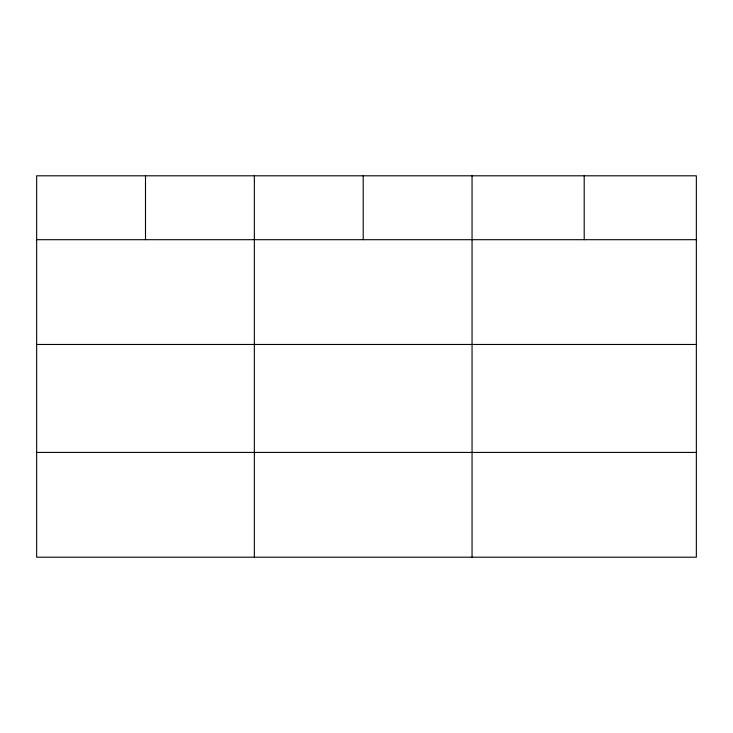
<?xml version="1.0" encoding="UTF-8"?>
<svg xmlns="http://www.w3.org/2000/svg" width="733" height="733" viewBox="0 0 733 733"><rect width="100%" height="100%" fill="white"/><g stroke="black" fill="none" stroke-linecap="round" stroke-linejoin="round"><path stroke-width="1.1" d="M696.35 344.464L696.35 175.801L36.65 175.801L36.65 557.199L696.35 557.199L696.35 344.464L36.65 344.464M36.65 239.691L696.35 239.691M36.65 452.426L696.35 452.426M584.201 175.801L584.201 239.691M472.052 175.801L472.052 557.199M363.202 175.801L363.202 239.691M254.351 175.801L254.351 557.199M145.501 175.801L145.501 239.691"/></g></svg>
